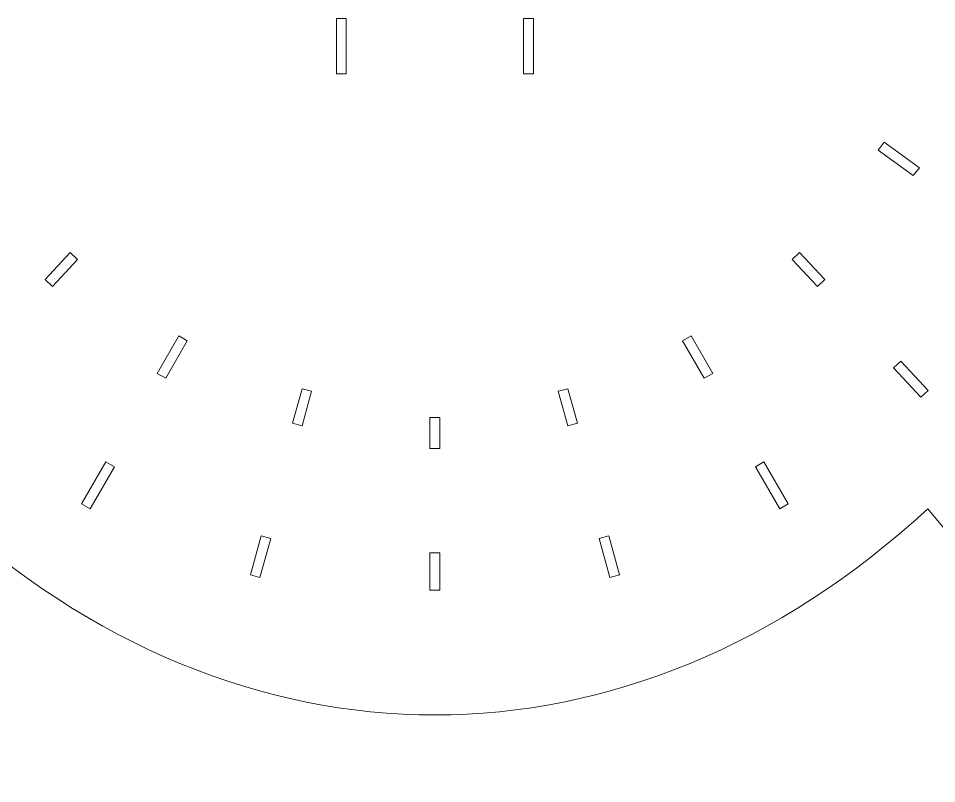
# Model space of a CAD drawing. Header units: millimetres. Extents: x -2091 to 2473, y -1360 to 1670.
# Drawn here: x 1834.4 to 2112.6, y 900.8 to 1132.7 of the extents above; entities that cross this region are included whole.
import ezdxf

# ---------------------------------------------------------------- set-up
doc = ezdxf.new("R2010")
doc.units = ezdxf.units.MM

msp = doc.modelspace()

# ---------------------------------------------------------------- linework, layer by layer
at = {"color": 7, "linetype": 'Continuous', "lineweight": 15}
for p, q in [((1933.74, 1132.69), (1930.74, 1132.69)), ((1930.74, 1132.69), (1930.74, 1115.84)), ((1933.74, 1115.84), (1933.74, 1132.69)), ((1990.45, 1132.69), (1987.45, 1132.69)), ((1987.45, 1132.69), (1987.45, 1115.84)), ((1990.45, 1115.84), (1990.45, 1132.69)), ((1930.74, 1115.84), (1933.74, 1115.84)), ((1987.45, 1115.84), (1990.45, 1115.84)), ((2096.71, 1095.18), (2094.94, 1092.75)), ((2107.42, 1087.37), (2096.71, 1095.18)), ((2094.94, 1092.75), (2105.53, 1085.03)), ((2105.53, 1085.03), (2107.42, 1087.37)), ((1850.09, 1061.7), (1842.46, 1053.52)), ((1852.28, 1059.65), (1850.09, 1061.7)), ((2071.1, 1061.7), (2068.9, 1059.65)), ((2078.72, 1053.52), (2071.1, 1061.7)), ((1844.66, 1051.47), (1852.28, 1059.65)), ((2068.9, 1059.65), (2076.53, 1051.47)), ((1842.46, 1053.52), (1844.66, 1051.47)), ((2076.53, 1051.47), (2078.72, 1053.52)), ((1882.96, 1036.46), (1876.38, 1025.12)), ((1885.54, 1034.94), (1882.96, 1036.46)), ((2038.22, 1036.46), (2035.64, 1034.94)), ((2044.8, 1025.12), (2038.22, 1036.46)), ((1879.02, 1023.67), (1885.54, 1034.94)), ((2035.64, 1034.94), (2042.17, 1023.67)), ((2101.74, 1028.83), (2099.55, 1026.78)), ((2110.07, 1019.89), (2101.74, 1028.83)), ((1876.38, 1025.12), (1879.02, 1023.67)), ((2042.17, 1023.67), (2044.8, 1025.12)), ((2099.55, 1026.78), (2107.88, 1017.85)), ((1920.32, 1020.47), (1917.43, 1010.06)), ((1923.21, 1019.67), (1920.32, 1020.47)), ((1920.32, 1009.26), (1923.21, 1019.67)), ((2000.86, 1020.47), (1997.97, 1019.67)), ((1997.97, 1019.67), (2000.86, 1009.26)), ((2003.75, 1010.06), (2000.86, 1020.47)), ((2107.88, 1017.85), (2110.07, 1019.89)), ((1962.09, 1011.75), (1959.09, 1011.75)), ((1959.09, 1011.75), (1959.09, 1002.35)), ((1962.09, 1002.35), (1962.09, 1011.75)), ((1917.43, 1010.06), (1920.32, 1009.26)), ((2000.86, 1009.26), (2003.75, 1010.06)), ((1959.09, 1002.35), (1962.09, 1002.35)), ((1860.87, 998.34), (1853.49, 985.59)), ((1856.09, 984.08), (1863.47, 996.83)), ((1863.47, 996.83), (1860.87, 998.34)), ((2060.31, 998.34), (2057.71, 996.83)), ((2057.71, 996.83), (2065.1, 984.08)), ((2067.69, 985.59), (2060.31, 998.34)), ((1853.49, 985.59), (1856.09, 984.08)), ((2065.1, 984.08), (2067.69, 985.59)), ((2132.8, 956.29), (2109.94, 984.09)), ((1907.94, 975.89), (1904.66, 964.1)), ((1907.55, 963.29), (1910.83, 975.09)), ((1910.83, 975.09), (1907.94, 975.89)), ((2013.25, 975.89), (2010.36, 975.09)), ((2010.36, 975.09), (2013.63, 963.29)), ((2016.53, 964.1), (2013.25, 975.89)), ((1962.09, 970.7), (1959.09, 970.7)), ((1959.09, 970.7), (1959.09, 959.46)), ((1962.09, 959.46), (1962.09, 970.7)), ((1904.66, 964.1), (1907.55, 963.29)), ((2013.63, 963.29), (2016.53, 964.1)), ((1959.09, 959.46), (1962.09, 959.46))]:
    msp.add_line(p, q, dxfattribs=at)
msp.add_ellipse((1960.59, 1285.29), major_axis=(0, 363.69), ratio=0.732746, start_param=2.546682, end_param=3.736504, dxfattribs=at)

doc.saveas('drawing.dxf')
